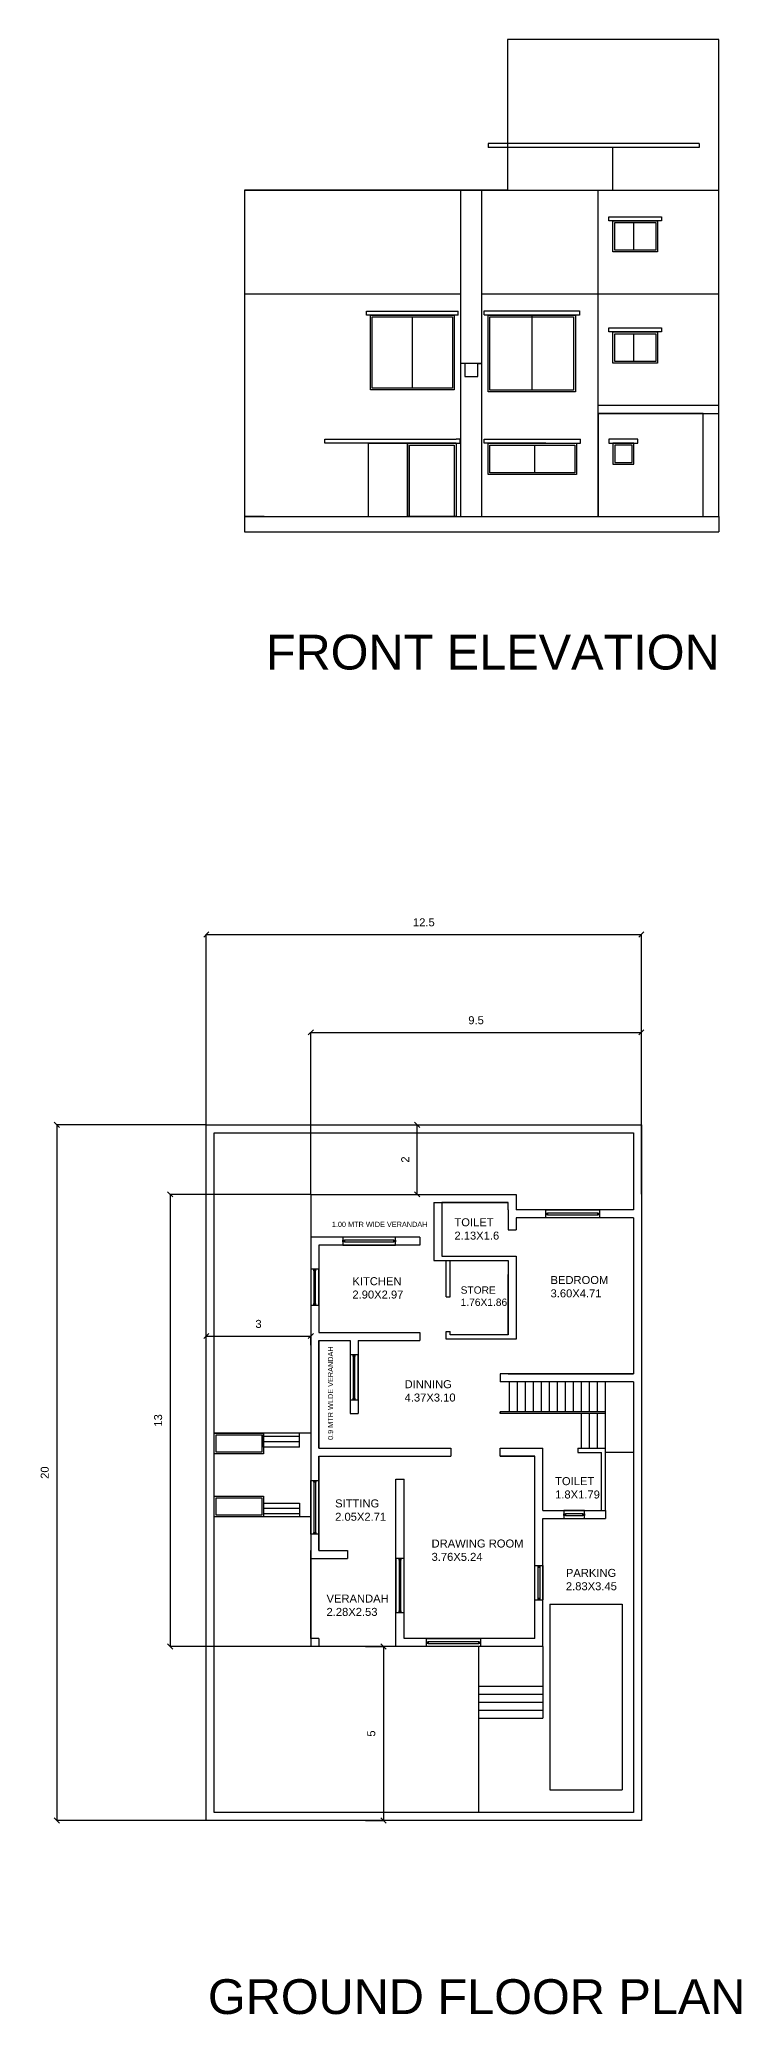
# Model space of a CAD drawing. Header units: metres. Extents: x 699.5 to 769, y 1879 to 1935.8.
# Drawn here: x 699.5 to 719.6, y 1879 to 1935.8 of the extents above; entities that cross this region are included whole.
import ezdxf

# ---------------------------------------------------------------- set-up
doc = ezdxf.new("R2010")
doc.units = ezdxf.units.M
for name, color, linetype in [('0.115', 63, 'Continuous'), ('0.45', 3, 'Continuous'), ('b', 1, 'Continuous'), ('DOOR', 4, 'Continuous'), ('W', 5, 'Continuous')]:
    doc.layers.add(name, color=color, linetype=linetype)
doc.styles.get("Standard").update_dxf_attribs({"font": 'arial.ttf'})
doc.dimstyles.new('ISO-25', dxfattribs={"dimtxt": 2.5, "dimasz": 2.5, "dimexe": 1.25, "dimexo": 0.625, "dimtad": 1, "dimtxsty": 'Standard', "dimcen": 2.5, "dimadec": 0, "dimazin": 0, "dimtfac": 1, "dimtmove": 0, "dimatfit": 3, "dimfxl": 1, "dimarcsym": 0})

# ---------------------------------------------------------------- blocks, each defined once
blk = doc.blocks.new('_Oblique')
at = {"color": 0, "linetype": 'ByBlock', "lineweight": -2}
blk.add_line((-0.5, -0.5), (0.5, 0.5), dxfattribs=at)
blk = doc.blocks.new('*D11')
at = {"color": 0, "lineweight": -2, "transparency": 16777216}
for p, q in [((704.253, 1904.574), (704.253, 1910.046)), ((704.253, 1910.041), (716.753, 1910.041)), ((716.753, 1904.574), (716.753, 1910.046))]:
    blk.add_line(p, q, dxfattribs=at)
at = {"layer": 'Defpoints', "color": 0, "transparency": 16777216}
for p in [(716.753, 1910.041), (704.253, 1904.569), (716.753, 1904.569)]:
    blk.add_point(p, dxfattribs=at)
at = {"color": 0, "linetype": 'ByBlock', "lineweight": -2, "transparency": 16777216, "xscale": 0.15, "yscale": 0.15, "zscale": 0.15, "rotation": 180}
blk.add_blockref('_Oblique', (704.253, 1910.041), dxfattribs=at)
at = {"color": 0, "linetype": 'ByBlock', "lineweight": -2, "transparency": 16777216, "xscale": 0.15, "yscale": 0.15, "zscale": 0.15}
blk.add_blockref('_Oblique', (716.753, 1910.041), dxfattribs=at)
at = {"color": 0, "transparency": 16777216, "insert": (710.503, 1910.388), "char_height": 0.23, "attachment_point": 5}
blk.add_mtext('12.5', dxfattribs=at)
blk = doc.blocks.new('*D12')
at = {"color": 0, "lineweight": -2, "transparency": 16777216}
for p, q in [((707.253, 1902.574), (707.253, 1907.231)), ((707.253, 1907.226), (716.753, 1907.226)), ((716.753, 1902.574), (716.753, 1907.231))]:
    blk.add_line(p, q, dxfattribs=at)
at = {"layer": 'Defpoints', "color": 0, "transparency": 16777216}
for p in [(716.753, 1907.226), (707.253, 1902.569), (716.753, 1902.569)]:
    blk.add_point(p, dxfattribs=at)
at = {"color": 0, "linetype": 'ByBlock', "lineweight": -2, "transparency": 16777216, "xscale": 0.15, "yscale": 0.15, "zscale": 0.15, "rotation": 180}
blk.add_blockref('_Oblique', (707.253, 1907.226), dxfattribs=at)
at = {"color": 0, "linetype": 'ByBlock', "lineweight": -2, "transparency": 16777216, "xscale": 0.15, "yscale": 0.15, "zscale": 0.15}
blk.add_blockref('_Oblique', (716.753, 1907.226), dxfattribs=at)
at = {"color": 0, "transparency": 16777216, "insert": (712.003, 1907.573), "char_height": 0.23, "attachment_point": 5}
blk.add_mtext('9.5', dxfattribs=at)
blk = doc.blocks.new('*D13')
at = {"color": 0, "lineweight": -2, "transparency": 16777216}
for p, q in [((709.422, 1904.569), (710.318, 1904.569)), ((710.313, 1902.569), (710.313, 1904.569)), ((709.422, 1902.569), (710.318, 1902.569))]:
    blk.add_line(p, q, dxfattribs=at)
at = {"layer": 'Defpoints', "color": 0, "transparency": 16777216}
for p in [(709.417, 1904.569), (710.313, 1904.569), (709.417, 1902.569)]:
    blk.add_point(p, dxfattribs=at)
at = {"color": 0, "linetype": 'ByBlock', "lineweight": -2, "transparency": 16777216, "xscale": 0.15, "yscale": 0.15, "zscale": 0.15}
for p, rotation in [((710.313, 1904.569), 90), ((710.313, 1902.569), 270)]:
    blk.add_blockref('_Oblique', p, dxfattribs=dict(at, rotation=rotation))
at = {"color": 0, "transparency": 16777216, "insert": (709.968, 1903.569), "char_height": 0.23, "attachment_point": 5, "rotation": 90}
blk.add_mtext('2', dxfattribs=at)
blk = doc.blocks.new('*D14')
at = {"color": 0, "lineweight": -2, "transparency": 16777216}
for p, q in [((704.253, 1898.237), (704.253, 1898.5)), ((704.253, 1898.495), (707.253, 1898.495)), ((707.253, 1898.237), (707.253, 1898.5))]:
    blk.add_line(p, q, dxfattribs=at)
at = {"layer": 'Defpoints', "color": 0, "transparency": 16777216}
for p in [(704.253, 1898.232), (707.253, 1898.495), (707.253, 1898.232)]:
    blk.add_point(p, dxfattribs=at)
at = {"color": 0, "linetype": 'ByBlock', "lineweight": -2, "transparency": 16777216, "xscale": 0.15, "yscale": 0.15, "zscale": 0.15, "rotation": 180}
blk.add_blockref('_Oblique', (704.253, 1898.495), dxfattribs=at)
at = {"color": 0, "linetype": 'ByBlock', "lineweight": -2, "transparency": 16777216, "xscale": 0.15, "yscale": 0.15, "zscale": 0.15}
blk.add_blockref('_Oblique', (707.253, 1898.495), dxfattribs=at)
at = {"color": 0, "transparency": 16777216, "insert": (705.753, 1898.843), "char_height": 0.23, "attachment_point": 5}
blk.add_mtext('3', dxfattribs=at)
blk = doc.blocks.new('*D15')
at = {"color": 0, "lineweight": -2, "transparency": 16777216}
for p, q in [((708.826, 1889.569), (709.346, 1889.569)), ((709.341, 1889.569), (709.341, 1884.569)), ((708.826, 1884.569), (709.346, 1884.569))]:
    blk.add_line(p, q, dxfattribs=at)
at = {"layer": 'Defpoints', "color": 0, "transparency": 16777216}
for p in [(708.821, 1889.569), (708.821, 1884.569), (709.341, 1884.569)]:
    blk.add_point(p, dxfattribs=at)
at = {"color": 0, "linetype": 'ByBlock', "lineweight": -2, "transparency": 16777216, "xscale": 0.15, "yscale": 0.15, "zscale": 0.15}
for p, rotation in [((709.341, 1889.569), 90), ((709.341, 1884.569), 270)]:
    blk.add_blockref('_Oblique', p, dxfattribs=dict(at, rotation=rotation))
at = {"color": 0, "transparency": 16777216, "insert": (708.994, 1887.069), "char_height": 0.23, "attachment_point": 5, "rotation": 90}
blk.add_mtext('5', dxfattribs=at)
blk = doc.blocks.new('*D18')
at = {"color": 0, "lineweight": -2, "transparency": 16777216}
for p, q in [((704.248, 1904.569), (699.954, 1904.569)), ((699.959, 1904.569), (699.959, 1884.569)), ((704.248, 1884.569), (699.954, 1884.569))]:
    blk.add_line(p, q, dxfattribs=at)
at = {"layer": 'Defpoints', "color": 0, "transparency": 16777216}
for p in [(704.253, 1904.569), (699.959, 1884.569), (704.253, 1884.569)]:
    blk.add_point(p, dxfattribs=at)
at = {"color": 0, "linetype": 'ByBlock', "lineweight": -2, "transparency": 16777216, "xscale": 0.15, "yscale": 0.15, "zscale": 0.15}
for p, rotation in [((699.959, 1904.569), 90), ((699.959, 1884.569), 270)]:
    blk.add_blockref('_Oblique', p, dxfattribs=dict(at, rotation=rotation))
at = {"color": 0, "transparency": 16777216, "insert": (699.612, 1894.569), "char_height": 0.23, "attachment_point": 5, "rotation": 90}
blk.add_mtext('20', dxfattribs=at)
blk = doc.blocks.new('*D19')
at = {"color": 0, "lineweight": -2, "transparency": 16777216}
for p, q in [((707.248, 1902.569), (703.211, 1902.569)), ((703.216, 1902.569), (703.216, 1889.569)), ((707.248, 1889.569), (703.211, 1889.569))]:
    blk.add_line(p, q, dxfattribs=at)
at = {"layer": 'Defpoints', "color": 0, "transparency": 16777216}
for p in [(707.253, 1902.569), (703.216, 1889.569), (707.253, 1889.569)]:
    blk.add_point(p, dxfattribs=at)
at = {"color": 0, "linetype": 'ByBlock', "lineweight": -2, "transparency": 16777216, "xscale": 0.15, "yscale": 0.15, "zscale": 0.15}
for p, rotation in [((703.216, 1902.569), 90), ((703.216, 1889.569), 270)]:
    blk.add_blockref('_Oblique', p, dxfattribs=dict(at, rotation=rotation))
at = {"color": 0, "transparency": 16777216, "insert": (702.869, 1896.069), "char_height": 0.23, "attachment_point": 5, "rotation": 90}
blk.add_mtext('13', dxfattribs=at)

msp = doc.modelspace()

# ---------------------------------------------------------------- linework, layer by layer
for p, q in [((712.969, 1932.775), (712.347, 1932.775)), ((712.347, 1932.775), (712.347, 1932.66)), ((718.417, 1932.775), (712.969, 1932.775)), ((718.417, 1932.775), (718.417, 1932.66)), ((712.969, 1932.66), (712.347, 1932.66)), ((718.417, 1932.66), (712.969, 1932.66)), ((715.937, 1931.44), (715.937, 1932.66)), ((711.56, 1931.44), (711.56, 1922.06)), ((712.167, 1922.06), (712.167, 1931.44)), ((715.513, 1922.06), (715.513, 1931.44)), ((718.532, 1925.02), (715.513, 1925.02)), ((715.513, 1925.02), (715.513, 1922.06)), ((718.532, 1922.06), (718.532, 1925.02)), ((708.917, 1922.06), (708.917, 1924.16)), ((710.793, 1902.339), (710.793, 1900.669)), ((710.793, 1902.339), (711.023, 1902.339)), ((712.923, 1902.339), (711.023, 1902.339)), ((711.023, 1902.339), (711.023, 1900.789)), ((712.923, 1902.569), (713.153, 1902.569)), ((712.923, 1902.119), (712.923, 1902.339)), ((712.923, 1902.119), (712.923, 1901.549)), ((713.153, 1902.569), (713.153, 1902.119)), ((716.523, 1902.119), (713.153, 1902.119)), ((716.523, 1902.569), (716.523, 1902.119)), ((712.923, 1901.549), (713.153, 1901.549)), ((716.523, 1901.889), (713.153, 1901.889)), ((713.153, 1901.889), (713.153, 1901.549)), ((707.483, 1901.339), (707.253, 1901.339)), ((710.383, 1901.339), (707.483, 1901.339)), ((710.383, 1901.109), (707.483, 1901.109)), ((710.383, 1901.339), (710.383, 1901.109)), ((710.793, 1900.669), (712.923, 1900.669)), ((711.023, 1900.789), (713.153, 1900.789)), ((711.143, 1899.623), (711.143, 1900.669)), ((711.263, 1899.623), (711.263, 1900.669)), ((712.923, 1900.669), (712.923, 1898.529)), ((712.923, 1900.669), (712.923, 1898.809)), ((713.153, 1900.789), (713.153, 1898.409)), ((712.923, 1898.529), (712.923, 1900.269)), ((711.143, 1899.623), (711.263, 1899.623)), ((711.143, 1898.409), (711.143, 1898.623)), ((711.143, 1898.623), (711.263, 1898.623)), ((711.263, 1898.529), (711.263, 1898.623)), ((707.483, 1898.599), (710.383, 1898.599)), ((707.483, 1895.269), (707.483, 1898.369)), ((707.483, 1898.369), (708.383, 1898.369)), ((707.483, 1898.369), (708.383, 1898.369)), ((708.383, 1898.369), (708.383, 1896.269)), ((708.613, 1898.369), (708.613, 1896.269)), ((708.613, 1898.369), (710.383, 1898.369)), ((710.383, 1898.599), (710.383, 1898.369)), ((712.923, 1898.409), (711.143, 1898.409)), ((712.923, 1898.529), (711.263, 1898.529)), ((713.153, 1898.409), (712.923, 1898.409)), ((716.523, 1897.409), (712.693, 1897.409)), ((712.693, 1897.409), (712.693, 1897.179)), ((715.493, 1897.179), (712.693, 1897.179)), ((712.923, 1897.409), (716.523, 1897.409)), ((712.963, 1896.314), (712.963, 1897.179)), ((713.193, 1896.314), (713.193, 1897.179)), ((713.423, 1896.314), (713.423, 1897.179)), ((713.653, 1896.314), (713.653, 1897.179)), ((713.883, 1896.314), (713.883, 1897.179)), ((714.113, 1896.314), (714.113, 1897.179)), ((714.343, 1896.314), (714.343, 1897.179)), ((714.573, 1896.314), (714.573, 1897.179)), ((714.803, 1896.314), (714.803, 1897.179)), ((715.033, 1896.314), (715.033, 1897.179)), ((715.263, 1896.314), (715.263, 1897.179)), ((716.523, 1897.179), (715.493, 1897.179)), ((715.493, 1896.314), (715.493, 1897.179)), ((715.723, 1895.269), (715.723, 1897.179)), ((708.383, 1896.269), (708.613, 1896.269)), ((715.723, 1896.314), (712.693, 1896.314)), ((712.693, 1896.314), (712.693, 1896.282)), ((712.693, 1896.264), (712.693, 1896.314)), ((712.693, 1896.282), (712.693, 1896.264)), ((715.723, 1896.264), (712.693, 1896.264)), ((715.033, 1895.295), (715.033, 1896.264)), ((715.263, 1895.269), (715.263, 1896.264)), ((715.493, 1895.269), (715.493, 1896.264)), ((707.253, 1895.705), (704.483, 1895.705)), ((705.9, 1895.305), (705.9, 1895.705)), ((706.935, 1895.605), (705.9, 1895.605)), ((706.935, 1895.455), (705.9, 1895.455)), ((706.935, 1895.305), (705.9, 1895.305)), ((706.935, 1895.305), (706.935, 1895.705)), ((707.483, 1895.269), (711.278, 1895.269)), ((711.278, 1895.269), (711.278, 1895.039)), ((712.693, 1895.039), (712.693, 1895.269)), ((712.693, 1895.269), (713.923, 1895.269)), ((713.923, 1893.479), (713.923, 1895.269)), ((714.923, 1895.269), (715.723, 1895.269)), ((714.923, 1895.269), (714.923, 1895.149)), ((715.723, 1895.159), (715.723, 1895.269)), ((707.483, 1892.329), (707.483, 1895.039)), ((707.483, 1892.329), (707.483, 1895.039)), ((707.483, 1892.329), (707.483, 1895.039)), ((707.483, 1895.039), (711.278, 1895.039)), ((713.693, 1895.039), (712.693, 1895.039)), ((712.693, 1895.039), (713.693, 1895.039)), ((713.693, 1889.799), (713.693, 1895.039)), ((713.693, 1889.799), (713.693, 1895.039)), ((713.923, 1893.479), (713.923, 1895.039)), ((713.923, 1893.479), (713.923, 1895.039)), ((714.923, 1895.149), (715.603, 1895.149)), ((715.603, 1893.479), (715.603, 1895.149)), ((715.723, 1893.479), (715.723, 1895.159)), ((715.723, 1895.159), (716.523, 1895.159)), ((709.703, 1889.569), (709.703, 1894.379)), ((709.703, 1894.379), (709.933, 1894.379)), ((709.933, 1889.799), (709.933, 1894.379)), ((705.9, 1893.694), (706.935, 1893.694)), ((705.9, 1893.544), (706.935, 1893.544)), ((706.935, 1893.694), (706.935, 1893.294)), ((707.253, 1893.294), (704.483, 1893.294)), ((705.9, 1893.394), (706.935, 1893.394)), ((713.693, 1889.799), (713.693, 1893.479)), ((713.923, 1893.479), (715.723, 1893.479)), ((713.923, 1893.479), (715.723, 1893.479)), ((713.923, 1893.479), (715.723, 1893.479)), ((713.923, 1893.479), (715.723, 1893.479)), ((713.923, 1889.799), (713.923, 1893.249)), ((713.923, 1893.249), (715.723, 1893.249)), ((713.923, 1889.569), (713.923, 1893.249)), ((715.723, 1893.479), (715.723, 1893.249)), ((707.253, 1889.799), (707.253, 1892.329)), ((707.253, 1892.099), (708.313, 1892.099)), ((707.483, 1892.329), (708.313, 1892.329)), ((708.313, 1892.329), (708.313, 1892.099)), ((714.121, 1890.785), (716.202, 1890.785)), ((714.121, 1890.785), (714.121, 1885.449)), ((716.202, 1890.785), (716.202, 1885.449)), ((713.693, 1889.799), (709.933, 1889.799)), ((712.081, 1884.799), (712.081, 1889.569)), ((713.923, 1889.569), (713.923, 1887.512)), ((712.081, 1888.432), (713.923, 1888.432)), ((712.081, 1888.202), (713.923, 1888.202)), ((712.081, 1887.972), (713.923, 1887.972)), ((712.081, 1887.742), (713.923, 1887.742)), ((712.081, 1887.512), (713.923, 1887.512)), ((714.121, 1885.449), (716.202, 1885.449))]:
    msp.add_line(p, q)
msp.add_lwpolyline([(708.917, 1922.06), (708.917, 1924.16), (710.037, 1924.16), (710.037, 1922.06)])
for points in [[(704.483, 1895.705), (705.9, 1895.705), (705.9, 1895.105), (704.483, 1895.105)], [(704.533, 1895.655), (705.85, 1895.655), (705.85, 1895.155), (704.533, 1895.155)], [(704.483, 1893.894), (705.9, 1893.894), (705.9, 1893.294), (704.483, 1893.294)], [(704.533, 1893.844), (705.85, 1893.844), (705.85, 1893.344), (704.533, 1893.344)]]:
    msp.add_lwpolyline(points, close=True)
at = {"layer": '0.115'}
for p, q in [((715.822, 1930.56), (715.822, 1930.675)), ((715.822, 1930.675), (717.217, 1930.675)), ((717.217, 1930.56), (715.822, 1930.56)), ((717.217, 1930.675), (717.332, 1930.675)), ((717.332, 1930.56), (717.217, 1930.56)), ((717.332, 1930.675), (717.332, 1930.56)), ((711.485, 1927.848), (711.485, 1927.963)), ((715.822, 1927.36), (715.822, 1927.475)), ((715.822, 1927.475), (717.217, 1927.475)), ((717.217, 1927.36), (715.822, 1927.36)), ((717.217, 1927.475), (717.332, 1927.475)), ((717.332, 1927.36), (717.217, 1927.36)), ((717.332, 1927.475), (717.332, 1927.36)), ((711.542, 1924.275), (711.427, 1924.275)), ((711.542, 1924.16), (711.542, 1924.275)), ((712.232, 1924.16), (712.232, 1924.278)), ((712.232, 1924.278), (712.347, 1924.278)), ((715.008, 1924.16), (715.008, 1924.278)), ((715.937, 1924.275), (715.822, 1924.275)), ((715.822, 1924.275), (715.822, 1924.16)), ((716.652, 1924.275), (715.937, 1924.275)), ((716.652, 1924.16), (716.652, 1924.275)), ((711.427, 1924.16), (711.542, 1924.16)), ((714.012, 1924.16), (712.232, 1924.16)), ((712.347, 1924.16), (715.008, 1924.16)), ((714.012, 1924.16), (713.897, 1924.16)), ((715.822, 1924.16), (716.537, 1924.16)), ((716.537, 1924.16), (715.937, 1924.16)), ((716.537, 1924.16), (716.652, 1924.16))]:
    msp.add_line(p, q, dxfattribs=at)
at = {"layer": '0.115', "color": 5}
msp.add_line((713.678, 1924.11), (713.678, 1923.31), dxfattribs=at)
at = {"layer": '0.115'}
for points in [[(711.485, 1927.848), (708.86, 1927.848), (708.86, 1927.963), (711.485, 1927.963)], [(712.232, 1927.849), (712.232, 1927.964), (712.347, 1927.964), (714.857, 1927.964), (714.972, 1927.964), (714.972, 1927.848), (712.232, 1927.848)], [(711.427, 1924.16), (707.654, 1924.16), (707.654, 1924.275), (711.427, 1924.275)], [(712.347, 1924.278), (715.008, 1924.278)]]:
    msp.add_lwpolyline(points, dxfattribs=at)
at = {"layer": '0.45'}
for p, q in [((705.802, 1922.06), (705.352, 1922.06)), ((705.352, 1922.06), (705.352, 1921.61)), ((705.917, 1922.06), (705.802, 1922.06)), ((718.417, 1922.06), (718.532, 1922.06)), ((718.532, 1922.06), (718.982, 1922.06)), ((718.982, 1922.06), (718.982, 1921.61))]:
    msp.add_line(p, q, dxfattribs=at)
at = {"layer": 'b'}
for p, q in [((718.982, 1935.768), (712.905, 1935.768)), ((712.905, 1935.768), (712.905, 1931.44)), ((718.982, 1931.44), (718.982, 1935.768)), ((712.905, 1931.44), (705.352, 1931.44)), ((705.352, 1931.44), (705.352, 1921.61)), ((718.982, 1922.06), (718.982, 1931.44))]:
    msp.add_line(p, q, dxfattribs=at)
at = {"layer": 'DOOR', "color": 0}
for p, q in [((705.352, 1931.44), (718.982, 1931.44)), ((705.352, 1928.46), (711.56, 1928.46)), ((712.167, 1928.46), (718.982, 1928.46)), ((715.513, 1925.26), (718.982, 1925.26)), ((715.513, 1925.02), (718.982, 1925.02)), ((704.253, 1884.569), (704.253, 1904.569)), ((704.253, 1904.569), (716.753, 1904.569)), ((704.483, 1904.339), (716.523, 1904.339)), ((704.483, 1884.799), (704.483, 1904.339)), ((716.523, 1904.339), (716.523, 1902.569)), ((716.753, 1904.569), (716.753, 1884.569)), ((707.253, 1902.569), (707.253, 1889.569)), ((707.253, 1902.569), (712.923, 1902.569)), ((711.023, 1902.339), (712.923, 1902.339)), ((716.523, 1902.519), (716.523, 1902.119)), ((716.523, 1901.889), (716.523, 1897.409)), ((707.483, 1901.109), (707.483, 1898.599)), ((707.483, 1898.369), (707.483, 1895.269)), ((716.523, 1897.179), (716.523, 1889.524)), ((707.483, 1895.039), (707.483, 1892.329)), ((707.483, 1889.799), (707.253, 1889.799)), ((713.923, 1889.569), (707.253, 1889.569)), ((707.483, 1889.799), (707.483, 1889.569)), ((713.693, 1889.799), (709.933, 1889.799)), ((716.523, 1889.569), (716.523, 1884.799)), ((716.753, 1884.569), (704.253, 1884.569)), ((716.523, 1884.799), (704.483, 1884.799))]:
    msp.add_line(p, q, dxfattribs=at)
at = {"layer": 'DOOR', "color": 3}
for p, q in [((705.352, 1922.06), (718.982, 1922.06)), ((705.352, 1921.61), (718.982, 1921.61))]:
    msp.add_line(p, q, dxfattribs=at)
at = {"layer": 'DOOR'}
msp.add_line((710.037, 1922.06), (711.427, 1922.06), dxfattribs=at)
msp.add_lwpolyline([(710.037, 1924.16), (711.427, 1924.16), (711.427, 1922.06), (710.037, 1922.06)], close=True, dxfattribs=at)
msp.add_lwpolyline([(710.087, 1922.06), (710.087, 1924.11), (711.377, 1924.11), (711.377, 1922.06)], dxfattribs=at)
at = {"layer": 'W'}
for p, q in [((716.537, 1929.71), (716.537, 1930.51)), ((710.172, 1927.798), (710.172, 1925.744)), ((713.602, 1927.848), (713.602, 1925.691)), ((716.537, 1926.51), (716.537, 1927.31)), ((712.052, 1926.451), (712.167, 1926.451)), ((714.004, 1901.889), (714.004, 1902.119)), ((714.004, 1902.119), (715.554, 1902.119)), ((715.504, 1902.029), (714.054, 1902.029)), ((715.504, 1901.979), (715.504, 1902.029)), ((715.554, 1902.119), (715.554, 1901.889)), ((714.554, 1901.889), (714.004, 1901.889)), ((714.054, 1901.979), (715.504, 1901.979)), ((715.554, 1901.889), (714.554, 1901.889)), ((709.693, 1901.339), (708.173, 1901.339)), ((708.173, 1901.339), (708.173, 1901.109)), ((708.173, 1901.109), (709.693, 1901.109)), ((708.173, 1901.109), (708.173, 1901.109)), ((709.643, 1901.249), (708.223, 1901.249)), ((708.223, 1901.199), (709.643, 1901.199)), ((709.643, 1901.199), (709.643, 1901.249)), ((709.693, 1901.109), (709.693, 1901.339)), ((707.483, 1900.419), (707.253, 1900.419)), ((707.253, 1900.419), (707.253, 1899.379)), ((707.343, 1900.369), (707.343, 1899.429)), ((707.393, 1899.429), (707.393, 1900.369)), ((707.483, 1899.379), (707.483, 1900.419)), ((707.253, 1899.379), (707.483, 1899.379)), ((707.343, 1899.429), (707.393, 1899.429)), ((708.383, 1897.955), (708.383, 1896.663)), ((708.613, 1897.955), (708.383, 1897.955)), ((708.473, 1897.905), (708.473, 1896.713)), ((708.523, 1896.713), (708.523, 1897.905)), ((708.613, 1896.663), (708.613, 1897.955)), ((708.383, 1896.663), (708.613, 1896.663)), ((708.473, 1896.713), (708.523, 1896.713)), ((707.255, 1892.799), (707.255, 1894.346)), ((707.255, 1894.346), (707.485, 1894.346)), ((707.345, 1894.296), (707.345, 1892.849)), ((707.395, 1892.849), (707.395, 1894.296)), ((707.485, 1894.349), (707.485, 1892.799)), ((714.523, 1893.479), (714.523, 1893.249)), ((715.123, 1893.479), (714.523, 1893.479)), ((714.523, 1893.249), (715.123, 1893.249)), ((715.123, 1893.249), (715.123, 1893.479)), ((707.485, 1892.799), (707.255, 1892.799)), ((707.345, 1892.849), (707.395, 1892.849)), ((709.793, 1892.05), (709.793, 1890.6)), ((709.843, 1890.6), (709.843, 1892.05)), ((713.693, 1890.914), (713.693, 1891.903)), ((713.693, 1891.903), (713.923, 1891.903)), ((713.783, 1890.964), (713.783, 1891.853)), ((713.783, 1891.853), (713.833, 1891.853)), ((713.833, 1891.853), (713.833, 1890.964)), ((713.923, 1891.903), (713.923, 1890.914)), ((709.933, 1891.584), (709.933, 1891.584)), ((713.693, 1890.914), (713.923, 1890.914)), ((710.581, 1889.799), (712.131, 1889.799)), ((710.581, 1889.569), (710.581, 1889.799)), ((712.131, 1889.569), (710.581, 1889.569)), ((712.081, 1889.709), (710.631, 1889.709)), ((710.631, 1889.659), (712.081, 1889.659)), ((712.081, 1889.659), (712.081, 1889.709)), ((712.131, 1889.799), (712.131, 1889.569))]:
    msp.add_line(p, q, dxfattribs=at)
at = {"layer": 'W', "color": 0}
msp.add_line((712.167, 1926.451), (711.56, 1926.451), dxfattribs=at)
at = {"layer": 'W'}
for points in [[(715.937, 1930.56), (717.217, 1930.56), (717.217, 1929.66), (715.937, 1929.66)], [(715.987, 1930.51), (717.167, 1930.51), (717.167, 1929.71), (715.987, 1929.71)], [(708.967, 1927.848), (711.377, 1927.848), (711.377, 1925.694), (708.967, 1925.694)], [(709.017, 1927.798), (711.327, 1927.798), (711.327, 1925.744), (709.017, 1925.744)], [(712.347, 1927.848), (714.857, 1927.848), (714.857, 1925.641), (712.347, 1925.641)], [(712.397, 1927.798), (714.807, 1927.798), (714.807, 1925.691), (712.397, 1925.691)], [(715.937, 1927.36), (717.217, 1927.36), (717.217, 1926.46), (715.937, 1926.46)], [(715.987, 1927.31), (717.167, 1927.31), (717.167, 1926.51), (715.987, 1926.51)], [(712.052, 1926.451), (711.682, 1926.451), (711.682, 1926.081), (712.052, 1926.081)], [(712.347, 1924.16), (714.893, 1924.16), (714.893, 1923.26), (712.347, 1923.26)], [(712.397, 1924.11), (714.843, 1924.11), (714.843, 1923.31), (712.397, 1923.31)], [(716.537, 1924.16), (715.937, 1924.16), (715.937, 1923.56), (716.537, 1923.56)], [(716.487, 1924.11), (715.987, 1924.11), (715.987, 1923.61), (716.487, 1923.61)], [(714.054, 1901.979), (714.004, 1901.979), (714.004, 1902.029), (714.054, 1902.029)], [(715.554, 1901.979), (715.504, 1901.979), (715.504, 1902.029), (715.554, 1902.029)], [(708.223, 1901.199), (708.173, 1901.199), (708.173, 1901.249), (708.223, 1901.249)], [(709.693, 1901.199), (709.643, 1901.199), (709.643, 1901.249), (709.693, 1901.249)], [(707.393, 1900.369), (707.343, 1900.369), (707.343, 1900.419), (707.393, 1900.419)], [(707.393, 1899.379), (707.343, 1899.379), (707.343, 1899.429), (707.393, 1899.429)], [(708.523, 1897.905), (708.473, 1897.905), (708.473, 1897.955), (708.523, 1897.955)], [(708.523, 1896.663), (708.473, 1896.663), (708.473, 1896.713), (708.523, 1896.713)], [(707.395, 1894.296), (707.345, 1894.296), (707.345, 1894.346), (707.395, 1894.346)], [(714.573, 1893.339), (714.523, 1893.339), (714.523, 1893.389), (714.573, 1893.389)], [(715.123, 1893.339), (715.073, 1893.339), (715.073, 1893.389), (715.123, 1893.389)], [(707.395, 1892.799), (707.345, 1892.799), (707.345, 1892.849), (707.395, 1892.849)], [(709.703, 1892.1), (709.703, 1890.55), (709.933, 1890.55), (709.933, 1892.1)], [(709.843, 1892.05), (709.793, 1892.05), (709.793, 1892.1), (709.843, 1892.1)], [(713.833, 1891.853), (713.783, 1891.853), (713.783, 1891.903), (713.833, 1891.903)], [(713.833, 1890.914), (713.783, 1890.914), (713.783, 1890.964), (713.833, 1890.964)], [(709.843, 1890.55), (709.793, 1890.55), (709.793, 1890.6), (709.843, 1890.6)], [(710.631, 1889.659), (710.581, 1889.659), (710.581, 1889.709), (710.631, 1889.709)], [(712.131, 1889.659), (712.081, 1889.659), (712.081, 1889.709), (712.131, 1889.709)]]:
    msp.add_lwpolyline(points, close=True, dxfattribs=at)
msp.add_lwpolyline([(714.573, 1893.339), (715.073, 1893.339), (715.073, 1893.389), (714.573, 1893.389)], dxfattribs=at)

# ---------------------------------------------------------------- texts
at = {"attachment_point": 1}
for s, insert, char_height, width in [('1.00 MTR WIDE VERANDAH', (707.859, 1901.781), 0.15, 47.729), ('TOILET\\P2.13X1.6', (711.382, 1901.881), 0.23, 1.23037), ('KITCHEN\\P2.90X2.97', (708.45, 1900.187), 0.23, 2.28885), ('STORE\\P1.76X1.86', (711.56, 1899.923), 0.21, 0.06785), ('BEDROOM\\P3.60X4.71', (714.143, 1900.221), 0.23, 6.08401), ('DINNING\\P4.37X3.10', (709.95, 1897.226), 0.23, 4.7496), ('TOILET\\P1.8X1.79 ', (714.274, 1894.439), 0.23, 0.46935), ('SITTING\\P2.05X2.71 ', (707.955, 1893.799), 0.23, 0.1979), ('DRAWING ROOM \\P3.76X5.24', (710.725, 1892.646), 0.23, 31.80692), ('PARKING\\P2.83X3.45', (714.585, 1891.801), 0.23, 0.56543), ('VERANDAH\\P2.28X2.53', (707.707, 1891.064), 0.23, 0.24031)]:
    msp.add_mtext(s, dxfattribs=dict(at, insert=insert, char_height=char_height, width=width))
at = {"insert": (707.747, 1895.509), "char_height": 0.15, "width": 48.75688, "attachment_point": 1, "rotation": 90, "line_spacing_factor": 0.8}
msp.add_mtext('0.9 MTR WLDE VERANDAH', dxfattribs=at)
at = {"layer": 'W', "char_height": 1, "attachment_point": 1}
for s, insert, width in [('{\\C0;FRONT ELEVATION }', (705.964, 1918.657), 33.29242), ('{\\C0;GROUND FLOOR PLAN}', (704.298, 1880.005), 39.7193)]:
    msp.add_mtext(s, dxfattribs=dict(at, insert=insert, width=width))

# ---------------------------------------------------------------- dimensions: what is measured, and where the dimension line sits
for base, p1, p2, picture, middle in [((716.753, 1910.041), (704.253, 1904.569), (716.753, 1904.569), '*D11', (710.503, 1910.388)), ((716.753, 1907.226), (707.253, 1902.569), (716.753, 1902.569), '*D12', (712.003, 1907.573)), ((707.253, 1898.495), (704.253, 1898.232), (707.253, 1898.232), '*D14', (705.753, 1898.843))]:
    dim = msp.add_linear_dim(base=base, p1=p1, p2=p2, dimstyle='ISO-25', override={"dimtxt": 0.23, "dimasz": 0.15, "dimexe": 0.005, "dimexo": 0.005, "dimgap": 0.23, "dimlunit": 6, "dimblk1": 'Oblique', "dimblk2": 'Oblique', "dimsah": 1})
    dim.commit()
    dim.dimension.update_dxf_attribs({"geometry": picture, "text_midpoint": middle})
for base, p1, p2, picture, middle in [((699.959, 1884.569), (704.253, 1904.569), (704.253, 1884.569), '*D18', (699.959, 1894.569)), ((703.216, 1889.569), (707.253, 1902.569), (707.253, 1889.569), '*D19', (703.216, 1896.069))]:
    dim = msp.add_linear_dim(base=base, p1=p1, p2=p2, angle=90, dimstyle='ISO-25', override={"dimtxt": 0.23, "dimasz": 0.15, "dimexe": 0.005, "dimexo": 0.005, "dimgap": 0.23, "dimlunit": 6, "dimblk1": 'Oblique', "dimblk2": 'Oblique', "dimsah": 1})
    dim.commit()
    dim.dimension.update_dxf_attribs({"geometry": picture, "text_midpoint": middle, "dimtype": 160})
for base, p1, p2, picture, middle in [((710.313, 1904.569), (709.417, 1902.569), (709.417, 1904.569), '*D13', (709.968, 1903.569)), ((709.341, 1884.569), (708.821, 1889.569), (708.821, 1884.569), '*D15', (708.994, 1887.069))]:
    dim = msp.add_linear_dim(base=base, p1=p1, p2=p2, angle=90, dimstyle='ISO-25', override={"dimtxt": 0.23, "dimasz": 0.15, "dimexe": 0.005, "dimexo": 0.005, "dimgap": 0.23, "dimlunit": 6, "dimblk1": 'Oblique', "dimblk2": 'Oblique', "dimsah": 1})
    dim.commit()
    dim.dimension.update_dxf_attribs({"geometry": picture, "text_midpoint": middle})

doc.saveas('drawing.dxf')
